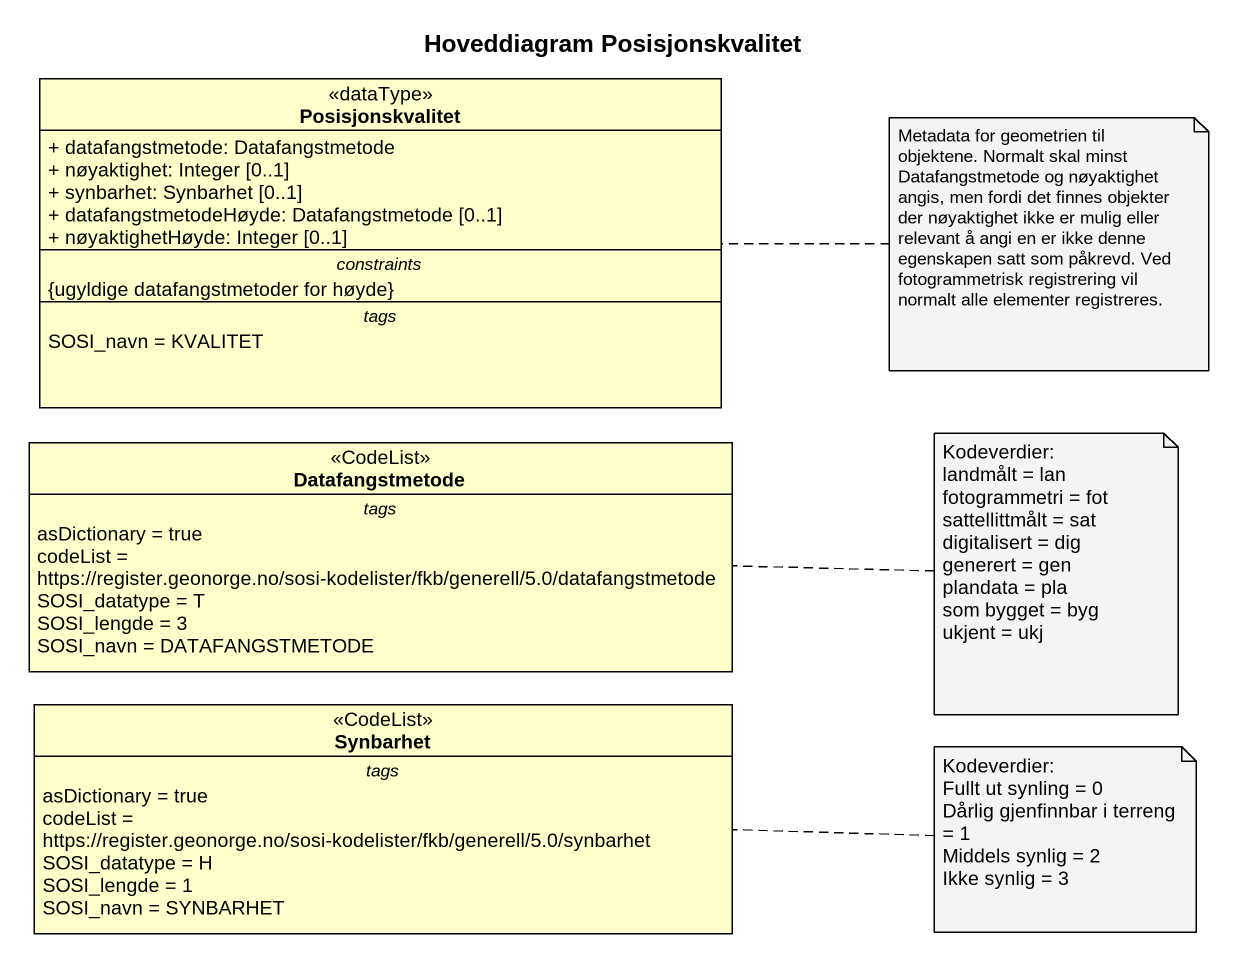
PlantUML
@startuml
title Hoveddiagram Posisjonskvalitet
hide circle
hide empty members
skinparam classAttributeIconSize 0
class Posisjonskvalitet <<dataType>> {
  + datafangstmetode: Datafangstmetode
  + nøyaktighet: Integer [0..1]
  + synbarhet: Synbarhet [0..1]
  + datafangstmetodeHøyde: Datafangstmetode [0..1]
  + nøyaktighetHøyde: Integer [0..1]
  -- constraints --
  {ugyldige datafangstmetoder for høyde}
  -- tags --
  SOSI_navn = KVALITET
}
class Datafangstmetode <<CodeList>> {
  -- tags --
  asDictionary = true
  codeList = https://register.geonorge.no/sosi-kodelister/fkb/generell/5.0/datafangstmetode
  SOSI_datatype = T
  SOSI_lengde = 3
  SOSI_navn = DATAFANGSTMETODE
}
class Synbarhet <<CodeList>> {
  -- tags --
  asDictionary = true
  codeList = https://register.geonorge.no/sosi-kodelister/fkb/generell/5.0/synbarhet
  SOSI_datatype = H
  SOSI_lengde = 1
  SOSI_navn = SYNBARHET
}
note right of Posisjonskvalitet : Metadata for geometrien til objektene. Normalt skal minst Datafangstmetode og nøyaktighet angis, men fordi det finnes objekter der nøyaktighet ikke er mulig eller relevant å angi en er ikke denne egenskapen satt som påkrevd. Ved fotogrammetrisk registrering vil normalt alle elementer registreres.
note right of Datafangstmetode
  Kodeverdier:
  landmålt = lan
  fotogrammetri = fot
  sattellittmålt = sat
  digitalisert = dig
  generert = gen
  plandata = pla
  som bygget = byg
  ukjent = ukj
end note
note right of Synbarhet
  Kodeverdier:
  Fullt ut synling = 0
  Dårlig gjenfinnbar i terreng = 1
  Middels synlig = 2
  Ikke synlig = 3
end note
@enduml
